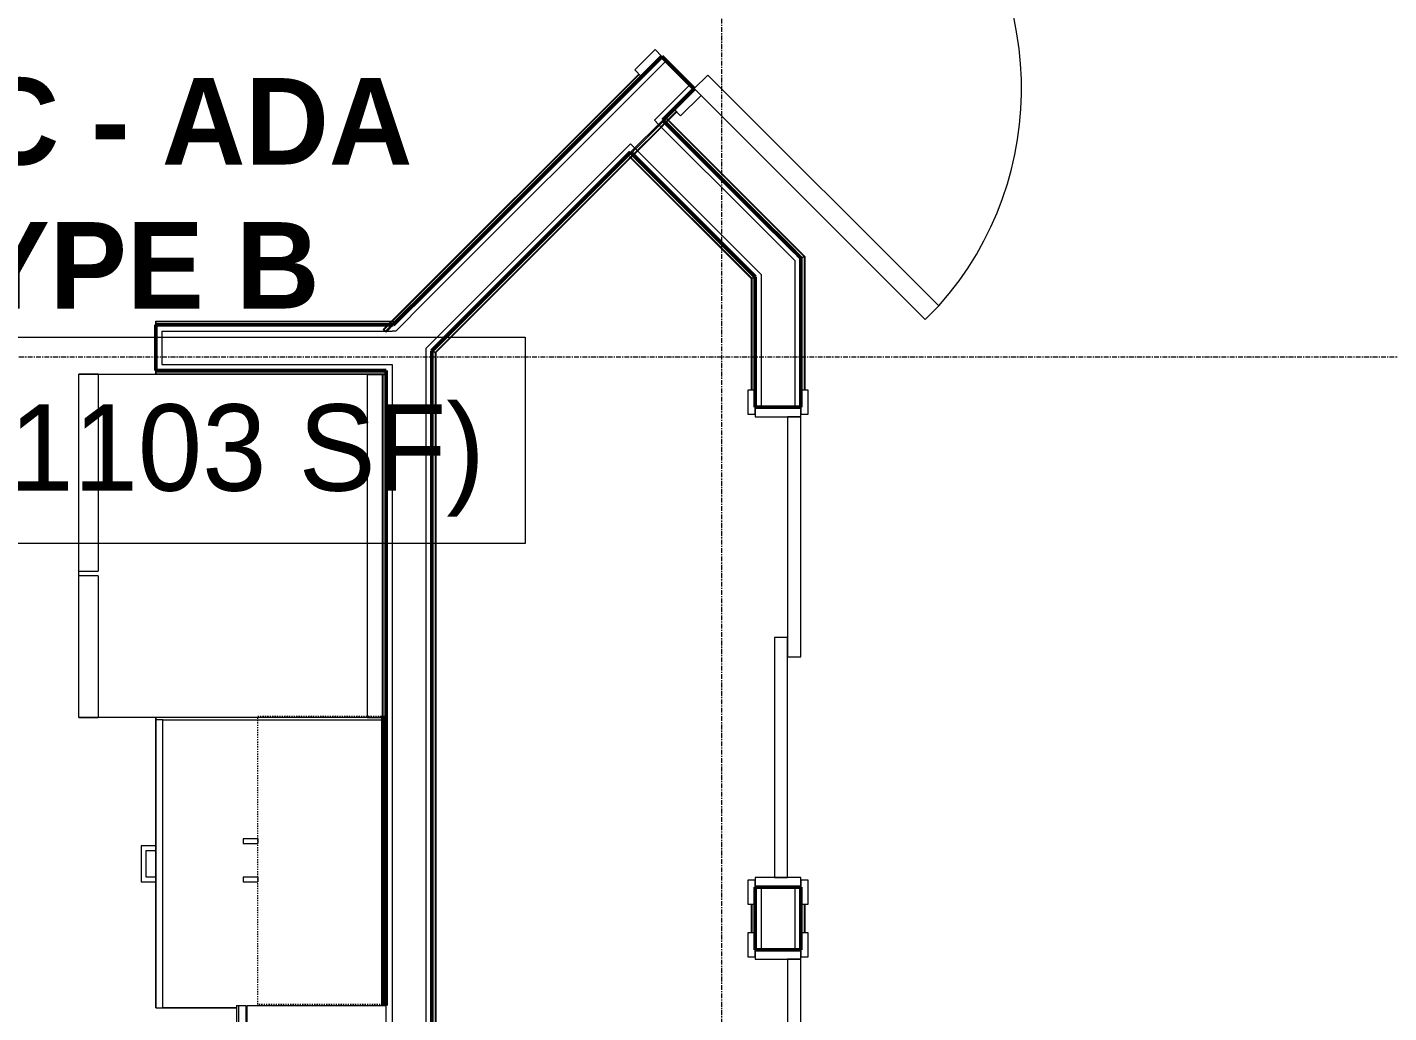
# Model space of a CAD drawing. Header units: inches. Extents: x -4218 to -1830, y 9756 to 12426.
# Drawn here: x -3553.6 to -3411.9, y 10098.9 to 10201.5 of the extents above; entities that cross this region are included whole.
import ezdxf

# ---------------------------------------------------------------- set-up
doc = ezdxf.new("R2010")
doc.units = ezdxf.units.IN
doc.header["$MEASUREMENT"] = 0
doc.linetypes.add('Dash', pattern=[0.25, 0.125, -0.125])
doc.linetypes.add('Grid Line 1_2_', pattern=[0.875, 0.5, -0.125, 0.125, -0.125])
for name, color, linetype, lineweight in [('0-1', 7, 'Continuous', 5), ('0-2', 252, 'Continuous', 9), ('A-AREA-IDEN', 2, 'Continuous', 9), ('A-DOOR-1', 7, 'Continuous', 9), ('A-DOOR-2', 50, 'Continuous', 20), ('A-DOOR-FRAM-1', 50, 'Continuous', 20), ('A-WALL-1', 250, 'Continuous', 50), ('A-WALL-2', 10, 'Continuous', 13), ('A-WALL-3', 253, 'Continuous', 9), ('A-WALL-4', 254, 'Continuous', 9), ('A-WALL-5', 252, 'Continuous', 9), ('A-WALL-6', 7, 'Continuous', 9), ('Q-CASE-1', 253, 'Continuous', 9), ('Q-CASE-2', 252, 'Continuous', 9), ('Q-CASE-3', 7, 'Continuous', 9), ('Q-CASE-5', 254, 'Continuous', 9), ('Q-CASE-6', 7, 'Dash', 9), ('Q-SPCQ-1', 7, 'Continuous', 9), ('S-GRID-1', 1, 'Grid Line 1_2_', 9)]:
    doc.layers.add(name, color=color, linetype=linetype, lineweight=lineweight)
doc.styles.add('Century Gothic', font='ufonts.com_century-gothic.ttf', dxfattribs={"height": 9})
doc.styles.add('Century Gothic_B', font='GOTHICB.TTF', dxfattribs={"height": 9})

# ---------------------------------------------------------------- blocks, each defined once
blk = doc.blocks.new('Basic Wall _ INT - W4BØF - _5_8 GYP - 2X4 WOOD_BATT_ - 5_8 GYP_ - ___-2683473-BACKGROUND - 1ST FLOOR')
at = {"layer": 'A-WALL-3'}
for p, q in [((-3516.6, 10165.42), (-3516.66, 10165.42)), ((-3516.45, 10165.42), (-3516.6, 10165.42)), ((-3516.37, 10129.67), (-3516.37, 10099.67)), ((-3516.6, 10069.79), (-3516.6, 10069.42)), ((-3516.25, 10069.42), (-3516.25, 10069.79)), ((-3516.37, 10069.42), (-3516.37, 10018.09)), ((-3516.54, 10018.09), (-3516.62, 10018.09)), ((-3516.45, 10018.09), (-3516.54, 10018.09)), ((-3516.37, 10018.09), (-3516.45, 10018.09)), ((-3516.37, 10018.09), (-3516.37, 10018.09)), ((-3516.36, 10018.09), (-3516.37, 10018.09)), ((-3516.29, 10018.09), (-3516.36, 10018.09)), ((-3516.25, 10018.09), (-3516.29, 10018.09))]:
    blk.add_line(p, q, dxfattribs=at)
at = {"layer": 'A-WALL-4'}
for p, q in [((-3516.6, 10129.67), (-3516.6, 10099.67)), ((-3516.25, 10099.67), (-3516.25, 10129.67)), ((-3516.6, 10069.42), (-3516.6, 10018.09)), ((-3516.25, 10018.09), (-3516.25, 10069.42)), ((-3516.6, 10018.09), (-3516.45, 10018.09)), ((-3516.45, 10018.09), (-3516.39, 10018.09)), ((-3516.27, 10018.09), (-3516.25, 10018.09))]:
    blk.add_line(p, q, dxfattribs=at)
at = {"layer": 'A-WALL-5'}
for p, q in [((-3516.66, 10165.42), (-3516.61, 10165.42)), ((-3516.6, 10165.37), (-3516.6, 10129.67)), ((-3516.39, 10165.42), (-3516.45, 10165.42)), ((-3516.25, 10165.42), (-3516.27, 10165.42)), ((-3516.25, 10129.67), (-3516.25, 10165.42)), ((-3516.66, 10129.67), (-3516.66, 10099.67)), ((-3516.37, 10069.79), (-3516.37, 10069.42)), ((-3516.66, 10069.42), (-3516.66, 10018.09))]:
    blk.add_line(p, q, dxfattribs=at)
at = {"layer": 'A-WALL-6'}
for p, q in [((-3516.66, 10165.37), (-3516.66, 10129.67)), ((-3516.61, 10165.42), (-3516.37, 10165.42)), ((-3516.37, 10165.42), (-3516.37, 10129.67)), ((-3516.37, 10165.42), (-3516.29, 10165.42)), ((-3516.29, 10165.42), (-3516.25, 10165.42)), ((-3516.66, 10069.79), (-3516.66, 10069.42))]:
    blk.add_line(p, q, dxfattribs=at)
blk = doc.blocks.new('Basic Wall _ INT - W4BØF - _5_8 GYP - 2X4 WOOD_BATT_ - 5_8 GYP_ - ___-2683472-BACKGROUND - 1ST FLOOR')
at = {"layer": 'A-WALL-3'}
for p, q in [((-3511.47, 10167.83), (-3511.5, 10167.84)), ((-3511.3, 10167.75), (-3511.36, 10167.78)), ((-3511.15, 10167.69), (-3511.29, 10167.75)), ((-3511.09, 10167.67), (-3511.15, 10167.69)), ((-3511.5, 10045.89), (-3511.5, 10050.64)), ((-3511.15, 10051.03), (-3511.15, 10050.93)), ((-3511.15, 10050.92), (-3511.15, 10050.84)), ((-3511.15, 10050.83), (-3511.15, 10050.78)), ((-3511.15, 10050.64), (-3511.15, 10045.89)), ((-3511.15, 10045.73), (-3511.15, 10045.69)), ((-3511.15, 10045.67), (-3511.15, 10045.6)), ((-3511.15, 10045.57), (-3511.15, 10045.48))]:
    blk.add_line(p, q, dxfattribs=at)
at = {"layer": 'A-WALL-5'}
for p, q in [((-3511.5, 10050.64), (-3511.5, 10167.84)), ((-3511.15, 10167.69), (-3511.15, 10051.05)), ((-3511.37, 10045.93), (-3511.37, 10050.6)), ((-3511.09, 10051.03), (-3511.09, 10050.93)), ((-3511.09, 10050.91), (-3511.09, 10050.84)), ((-3511.09, 10050.83), (-3511.09, 10050.78)), ((-3511.09, 10050.64), (-3511.09, 10045.89)), ((-3511.5, 10018.09), (-3511.5, 10045.89)), ((-3511.15, 10045.48), (-3511.15, 10018.09)), ((-3511.09, 10045.73), (-3511.09, 10045.69)), ((-3511.09, 10045.67), (-3511.09, 10045.6)), ((-3511.09, 10045.57), (-3511.09, 10045.48)), ((-3511.5, 10018.09), (-3511.47, 10018.09)), ((-3511.36, 10018.09), (-3511.3, 10018.09)), ((-3511.29, 10018.09), (-3511.15, 10018.09)), ((-3511.15, 10018.09), (-3511.09, 10018.09))]:
    blk.add_line(p, q, dxfattribs=at)
at = {"layer": 'A-WALL-6'}
for p, q in [((-3511.37, 10050.64), (-3511.37, 10167.78)), ((-3511.09, 10167.67), (-3511.09, 10051.05)), ((-3511.37, 10018.09), (-3511.37, 10045.89)), ((-3511.09, 10045.48), (-3511.09, 10018.09)), ((-3511.46, 10018.09), (-3511.5, 10018.09)), ((-3511.37, 10018.09), (-3511.46, 10018.09)), ((-3511.09, 10018.09), (-3511.37, 10018.09))]:
    blk.add_line(p, q, dxfattribs=at)
at = {"layer": 'A-WALL-6', "flags": 128}
for points in [[(-3511.46, 10167.82), (-3511.43, 10167.81), (-3511.41, 10167.8), (-3511.4, 10167.79), (-3511.38, 10167.79), (-3511.38, 10167.79), (-3511.37, 10167.78)], [(-3511.37, 10167.78), (-3511.35, 10167.78), (-3511.3, 10167.75), (-3511.2, 10167.71), (-3511.09, 10167.67)]]:
    blk.add_lwpolyline(points, dxfattribs=at)
blk = doc.blocks.new('Basic Wall _ INT - W4BØF - _5_8 GYP - 2X4 WOOD_BATT_ - 5_8 GYP_ - ___-2683481-BACKGROUND - 1ST FLOOR')
at = {"layer": 'A-WALL-3'}
for p, q in [((-3478.2, 10175.4), (-3478.26, 10175.37)), ((-3478.05, 10175.46), (-3478.2, 10175.4)), ((-3477.99, 10175.49), (-3478.05, 10175.46)), ((-3477.85, 10175.55), (-3477.87, 10175.54)), ((-3477.85, 10110.24), (-3477.85, 10111.99)), ((-3477.85, 10105.49), (-3477.85, 10107.24)), ((-3477.85, 10053.74), (-3477.85, 10055.49)), ((-3478.2, 10051.05), (-3478.2, 10050.96)), ((-3478.2, 10050.93), (-3478.2, 10050.86)), ((-3478.2, 10050.84), (-3478.2, 10050.8)), ((-3478.2, 10050.64), (-3478.2, 10045.89)), ((-3477.85, 10045.89), (-3477.85, 10050.64)), ((-3478.2, 10045.74), (-3478.2, 10045.7)), ((-3478.2, 10045.69), (-3478.2, 10045.62)), ((-3478.2, 10045.6), (-3478.2, 10045.5))]:
    blk.add_line(p, q, dxfattribs=at)
at = {"layer": 'A-WALL-5'}
for p, q in [((-3478.2, 10175.4), (-3478.2, 10163.74)), ((-3477.85, 10163.74), (-3477.85, 10175.55)), ((-3478.2, 10110.24), (-3478.2, 10107.24)), ((-3477.85, 10107.24), (-3477.85, 10110.24)), ((-3478.2, 10053.74), (-3478.2, 10051.05)), ((-3477.85, 10050.64), (-3477.85, 10053.74)), ((-3478.26, 10051.05), (-3478.26, 10050.96)), ((-3478.26, 10050.93), (-3478.26, 10050.87)), ((-3478.26, 10050.64), (-3478.26, 10045.89)), ((-3477.97, 10050.64), (-3477.97, 10045.89)), ((-3478.26, 10045.69), (-3478.26, 10045.62)), ((-3478.26, 10045.6), (-3478.26, 10045.51)), ((-3478.2, 10045.48), (-3478.2, 10018.09)), ((-3477.85, 10018.09), (-3477.85, 10045.89)), ((-3478.26, 10018.09), (-3478.2, 10018.09)), ((-3478.2, 10018.09), (-3478.05, 10018.09)), ((-3478.05, 10018.09), (-3477.99, 10018.09)), ((-3477.87, 10018.09), (-3477.85, 10018.09))]:
    blk.add_line(p, q, dxfattribs=at)
at = {"layer": 'A-WALL-6'}
for p, q in [((-3478.26, 10175.37), (-3478.26, 10163.74)), ((-3477.97, 10175.49), (-3477.97, 10163.74)), ((-3478.26, 10110.24), (-3478.26, 10107.24)), ((-3477.97, 10110.24), (-3477.97, 10107.24)), ((-3478.26, 10053.74), (-3478.26, 10051.05)), ((-3477.97, 10053.74), (-3477.97, 10050.64)), ((-3478.26, 10045.48), (-3478.26, 10018.09)), ((-3477.97, 10045.89), (-3477.97, 10018.09)), ((-3477.97, 10018.09), (-3478.26, 10018.09)), ((-3477.89, 10018.09), (-3477.97, 10018.09)), ((-3477.85, 10018.09), (-3477.89, 10018.09))]:
    blk.add_line(p, q, dxfattribs=at)
at = {"layer": 'A-WALL-6', "flags": 128}
for points in [[(-3478.26, 10175.37), (-3478.14, 10175.42), (-3478.05, 10175.46), (-3477.99, 10175.49), (-3477.97, 10175.49)], [(-3477.97, 10175.49), (-3477.97, 10175.49), (-3477.96, 10175.5), (-3477.95, 10175.5), (-3477.93, 10175.51), (-3477.91, 10175.52), (-3477.89, 10175.53)]]:
    blk.add_lwpolyline(points, dxfattribs=at)
blk = doc.blocks.new('Basic Wall _ INT - W4BØF - _5_8 GYP - 2X4 WOOD_BATT_ - 5_8 GYP_ - ___-2683480-BACKGROUND - 1ST FLOOR')
at = {"layer": 'A-WALL-3'}
for p, q in [((-3473.07, 10177.52), (-3473.1, 10177.51)), ((-3472.9, 10177.6), (-3472.96, 10177.57)), ((-3472.75, 10177.66), (-3472.89, 10177.6)), ((-3472.69, 10177.68), (-3472.75, 10177.66)), ((-3473.1, 10110.24), (-3473.1, 10111.99)), ((-3473.1, 10105.49), (-3473.1, 10107.24))]:
    blk.add_line(p, q, dxfattribs=at)
at = {"layer": 'A-WALL-5'}
for p, q in [((-3473.1, 10163.74), (-3473.1, 10177.51)), ((-3472.75, 10177.66), (-3472.75, 10163.74)), ((-3473.1, 10107.24), (-3473.1, 10110.24)), ((-3472.75, 10110.24), (-3472.75, 10107.24)), ((-3473.1, 10018.09), (-3473.1, 10053.74)), ((-3472.75, 10053.74), (-3472.75, 10018.09)), ((-3473.1, 10018.09), (-3473.07, 10018.09)), ((-3472.96, 10018.09), (-3472.9, 10018.09)), ((-3472.89, 10018.09), (-3472.75, 10018.09)), ((-3472.75, 10018.09), (-3472.69, 10018.09))]:
    blk.add_line(p, q, dxfattribs=at)
at = {"layer": 'A-WALL-6'}
for p, q in [((-3472.97, 10163.74), (-3472.97, 10177.56)), ((-3472.69, 10177.68), (-3472.69, 10163.74)), ((-3472.97, 10107.24), (-3472.97, 10110.24)), ((-3472.69, 10110.24), (-3472.69, 10107.24)), ((-3472.97, 10018.09), (-3472.97, 10053.74)), ((-3472.69, 10053.74), (-3472.69, 10018.09)), ((-3473.06, 10018.09), (-3473.1, 10018.09)), ((-3472.97, 10018.09), (-3473.06, 10018.09)), ((-3472.69, 10018.09), (-3472.97, 10018.09))]:
    blk.add_line(p, q, dxfattribs=at)
at = {"layer": 'A-WALL-6', "flags": 128}
for points in [[(-3473.06, 10177.53), (-3473.03, 10177.54), (-3473.01, 10177.55), (-3473, 10177.55), (-3472.98, 10177.56), (-3472.98, 10177.56), (-3472.97, 10177.56)], [(-3472.97, 10177.56), (-3472.95, 10177.57), (-3472.9, 10177.6), (-3472.8, 10177.63), (-3472.69, 10177.68)]]:
    blk.add_lwpolyline(points, dxfattribs=at)
blk = doc.blocks.new('SLIDING - FLUSH - 4-0 x 6-8-3203584-BACKGROUND - 1ST FLOOR')
at = {"layer": 'A-DOOR-1'}
for p, q in [((-24.25, 3), (-26.75, 3)), ((-26.75, 3), (-26.75, 2.25)), ((-24.25, 2.25), (-24.25, 3)), ((24.25, 3), (24.25, 2.25)), ((26.75, 3), (24.25, 3)), ((26.75, 2.25), (26.75, 3)), ((-26.75, 2.25), (-24.25, 2.25)), ((24.25, 2.25), (26.75, 2.25)), ((-24.25, -2.5), (-26.75, -2.5)), ((-26.75, -2.5), (-26.75, -3.25)), ((-24.25, -3.25), (-24.25, -2.5)), ((26.75, -2.5), (24.25, -2.5)), ((24.25, -2.5), (24.25, -3.25)), ((26.75, -3.25), (26.75, -2.5)), ((-26.75, -3.25), (-24.25, -3.25)), ((24.25, -3.25), (26.75, -3.25))]:
    blk.add_line(p, q, dxfattribs=at)
at = {"layer": 'A-DOOR-2'}
for p, q in [((1, 2.25), (-24, 2.25)), ((-24, 2.25), (-24, 0.87)), ((1, 0.87), (1, 2.25)), ((-24, 0.87), (1, 0.87)), ((24, 0.87), (-1, 0.87)), ((-1, 0.87), (-1, -0.5)), ((24, -0.5), (24, 0.87)), ((-1, -0.5), (24, -0.5))]:
    blk.add_line(p, q, dxfattribs=at)
at = {"layer": 'A-DOOR-FRAM-1'}
for p, q in [((-24, 2.25), (-25, 2.25)), ((-25, 2.25), (-25, -2.5)), ((-24, -2.5), (-24, 2.25)), ((25, 2.25), (24, 2.25)), ((24, 2.25), (24, -2.5)), ((25, -2.5), (25, 2.25)), ((-25, -2.5), (-24, -2.5)), ((24, -2.5), (25, -2.5))]:
    blk.add_line(p, q, dxfattribs=at)
blk = doc.blocks.new('Refrigerator_-_Side-by-Side_6047 - 36_ X 30_-1372843-BACKGROUND - 1ST FLOOR')
at = {"layer": 'Q-SPCQ-1'}
for p, q in [((-17.88, 15.58), (17.87, 15.58)), ((-17.88, -14.42), (-17.88, 15.58)), ((-17.88, 15.58), (-3.13, 15.58)), ((-17.88, 15.58), (-17.88, 13.58)), ((-3.13, 13.58), (-3.13, 15.58)), ((-2.63, 15.58), (17.87, 15.58)), ((-2.63, 15.58), (-2.63, 13.58)), ((17.87, 15.58), (17.87, -14.42)), ((17.87, 13.58), (17.87, 15.58)), ((-3.13, 13.58), (-17.88, 13.58)), ((17.87, 13.58), (-2.63, 13.58)), ((17.87, -14.42), (-17.88, -14.42))]:
    blk.add_line(p, q, dxfattribs=at)
blk = doc.blocks.new('Basic Wall _ INT - W4BØF - _5_8 GYP - 2X4 WOOD_BATT_ - 5_8 GYP_ - ___-2683495-BACKGROUND - 1ST FLOOR')
at = {"layer": 'A-WALL-3'}
for p, q in [((-3443.25, 10236.05), (-3443.27, 10236.06)), ((-3443.07, 10235.98), (-3443.13, 10236)), ((-3442.92, 10235.92), (-3443.07, 10235.98)), ((-3442.86, 10235.89), (-3442.92, 10235.92)), ((-3458.03, 10221.31), (-3460.15, 10219.19)), ((-3484.19, 10195.14), (-3486.31, 10193.02)), ((-3487.46, 10191.87), (-3490.82, 10188.52)), ((-3487.64, 10191.2), (-3487.21, 10191.63)), ((-3487.07, 10191.77), (-3487.01, 10191.83)), ((-3487, 10191.83), (-3486.92, 10191.92)), ((-3490.57, 10188.27), (-3487.65, 10191.18)), ((-3490.86, 10187.98), (-3490.78, 10188.06)), ((-3490.78, 10188.06), (-3490.72, 10188.12)), ((-3511.5, 10167.84), (-3511.47, 10167.83)), ((-3511.36, 10167.78), (-3511.3, 10167.75)), ((-3511.29, 10167.75), (-3511.15, 10167.69)), ((-3511.15, 10167.69), (-3511.09, 10167.67))]:
    blk.add_line(p, q, dxfattribs=at)
at = {"layer": 'A-WALL-5'}
for p, q in [((-3443.27, 10236.06), (-3458.03, 10221.31)), ((-3457.78, 10221.06), (-3442.92, 10235.92)), ((-3486.31, 10193.02), (-3487.43, 10191.9)), ((-3486.92, 10191.92), (-3486.06, 10192.78)), ((-3490.27, 10188.89), (-3487.81, 10191.34)), ((-3487.81, 10191.35), (-3487.37, 10191.79)), ((-3487.6, 10191.15), (-3487.17, 10191.58)), ((-3487.02, 10191.73), (-3486.96, 10191.79)), ((-3486.96, 10191.79), (-3486.88, 10191.87)), ((-3490.53, 10188.22), (-3487.61, 10191.14)), ((-3490.82, 10188.52), (-3511.5, 10167.84)), ((-3490.73, 10188.43), (-3490.29, 10188.87)), ((-3511.15, 10167.69), (-3490.86, 10187.98)), ((-3490.82, 10187.93), (-3490.74, 10188.01)), ((-3490.73, 10188.02), (-3490.67, 10188.08))]:
    blk.add_line(p, q, dxfattribs=at)
at = {"layer": 'A-WALL-6'}
for p, q in [((-3457.94, 10221.22), (-3443.15, 10236.01)), ((-3457.73, 10221.02), (-3442.86, 10235.89)), ((-3487.37, 10191.79), (-3486.22, 10192.94)), ((-3486.88, 10191.87), (-3486.02, 10192.73)), ((-3511.37, 10167.78), (-3490.73, 10188.43)), ((-3511.09, 10167.67), (-3490.82, 10187.93))]:
    blk.add_line(p, q, dxfattribs=at)
at = {"layer": 'A-WALL-6', "flags": 128}
for points in [[(-3443.23, 10236.04), (-3443.21, 10236.03), (-3443.19, 10236.03), (-3443.17, 10236.02), (-3443.16, 10236.01), (-3443.15, 10236.01), (-3443.15, 10236.01)], [(-3443.15, 10236.01), (-3443.13, 10236), (-3443.07, 10235.98), (-3442.98, 10235.94), (-3442.86, 10235.89)], [(-3511.37, 10167.78), (-3511.38, 10167.79), (-3511.38, 10167.79), (-3511.4, 10167.79), (-3511.41, 10167.8), (-3511.43, 10167.81), (-3511.46, 10167.82)], [(-3511.09, 10167.67), (-3511.2, 10167.71), (-3511.3, 10167.75), (-3511.35, 10167.78), (-3511.37, 10167.78)]]:
    blk.add_lwpolyline(points, dxfattribs=at)
blk = doc.blocks.new('Basic Wall _ INT - W4BØF - _5_8 GYP - 2X4 WOOD_BATT_ - 5_8 GYP_ - ___-2683494-BACKGROUND - 1ST FLOOR')
at = {"layer": 'A-WALL-3'}
for p, q in [((-3448.37, 10238.17), (-3448.44, 10238.2)), ((-3448.23, 10238.11), (-3448.37, 10238.17)), ((-3448.16, 10238.09), (-3448.23, 10238.11)), ((-3448.02, 10238.03), (-3448.05, 10238.04)), ((-3461.39, 10224.67), (-3463.51, 10222.55)), ((-3487.55, 10198.5), (-3489.67, 10196.38)), ((-3516.54, 10170.1), (-3516.5, 10170.05)), ((-3516.5, 10170.05), (-3516.13, 10170.42)), ((-3515.52, 10170.54), (-3516.14, 10169.91)), ((-3516.12, 10170.43), (-3516.01, 10170.54)), ((-3515.87, 10170.68), (-3515.81, 10170.74)), ((-3515.81, 10170.74), (-3515.72, 10170.83)), ((-3515.72, 10170.83), (-3515.6, 10170.95)), ((-3516.45, 10170.01), (-3516.39, 10169.95)), ((-3516.27, 10169.82), (-3516.25, 10169.8))]:
    blk.add_line(p, q, dxfattribs=at)
at = {"layer": 'A-WALL-5'}
for p, q in [((-3461.63, 10224.91), (-3448.37, 10238.17)), ((-3448.02, 10238.03), (-3461.39, 10224.67)), ((-3515.6, 10170.95), (-3489.92, 10196.63)), ((-3489.67, 10196.38), (-3515.52, 10170.54)), ((-3516.54, 10170.1), (-3516.22, 10170.42)), ((-3516.46, 10170.01), (-3516.54, 10170.1)), ((-3515.8, 10170.43), (-3516.32, 10169.91)), ((-3516.21, 10170.43), (-3516.1, 10170.54)), ((-3515.96, 10170.68), (-3515.9, 10170.74)), ((-3515.9, 10170.74), (-3515.81, 10170.83)), ((-3515.81, 10170.83), (-3515.69, 10170.95)), ((-3515.69, 10170.54), (-3515.8, 10170.43)), ((-3516.39, 10169.95), (-3516.46, 10170.01)), ((-3516.35, 10169.91), (-3516.39, 10169.95)), ((-3516.34, 10169.89), (-3516.35, 10169.91)), ((-3516.28, 10169.83), (-3516.34, 10169.89)), ((-3516.25, 10169.8), (-3516.28, 10169.83)), ((-3516.14, 10169.91), (-3516.25, 10169.8))]:
    blk.add_line(p, q, dxfattribs=at)
at = {"layer": 'A-WALL-6'}
for p, q in [((-3461.68, 10224.96), (-3448.44, 10238.2)), ((-3448.15, 10238.08), (-3461.47, 10224.76)), ((-3515.69, 10170.95), (-3489.96, 10196.67)), ((-3489.76, 10196.47), (-3515.69, 10170.54))]:
    blk.add_line(p, q, dxfattribs=at)
at = {"layer": 'A-WALL-6', "flags": 128}
for points in [[(-3448.44, 10238.2), (-3448.32, 10238.15), (-3448.23, 10238.11), (-3448.17, 10238.09), (-3448.15, 10238.08)], [(-3448.15, 10238.08), (-3448.15, 10238.08), (-3448.14, 10238.08), (-3448.12, 10238.07), (-3448.11, 10238.06), (-3448.09, 10238.06), (-3448.07, 10238.05)]]:
    blk.add_lwpolyline(points, dxfattribs=at)
blk = doc.blocks.new('Basic Wall _ INT - W4BØF - _5_8 GYP - 2X4 WOOD_BATT_ - 5_8 GYP_ - ___-2683497-BACKGROUND - 1ST FLOOR')
at = {"layer": 'A-WALL-3'}
for p, q in [((-3487.42, 10191.92), (-3487.4, 10191.93)), ((-3487.4, 10191.93), (-3487.37, 10191.96)), ((-3487.37, 10191.96), (-3487.17, 10192.17)), ((-3487.37, 10191.96), (-3487.37, 10191.96)), ((-3487.06, 10191.97), (-3487, 10191.91)), ((-3486.99, 10191.91), (-3486.92, 10191.83)), ((-3473.1, 10177.51), (-3473.07, 10177.52)), ((-3472.96, 10177.57), (-3472.9, 10177.6)), ((-3472.89, 10177.6), (-3472.75, 10177.66)), ((-3472.75, 10177.66), (-3472.69, 10177.68))]:
    blk.add_line(p, q, dxfattribs=at)
at = {"layer": 'A-WALL-4'}
for p, q in [((-3487.44, 10191.89), (-3487.46, 10191.87)), ((-3487.26, 10192.08), (-3487.32, 10192.02)), ((-3487.17, 10192.17), (-3487.21, 10192.12))]:
    blk.add_line(p, q, dxfattribs=at)
at = {"layer": 'A-WALL-5'}
for p, q in [((-3487.46, 10191.87), (-3487.43, 10191.9)), ((-3473.1, 10177.51), (-3487.46, 10191.87)), ((-3487.43, 10191.9), (-3487.42, 10191.92)), ((-3487.02, 10192.02), (-3486.96, 10191.96)), ((-3486.95, 10191.95), (-3486.88, 10191.87)), ((-3486.92, 10191.83), (-3472.75, 10177.66))]:
    blk.add_line(p, q, dxfattribs=at)
at = {"layer": 'A-WALL-6'}
for p, q in [((-3472.97, 10177.56), (-3487.37, 10191.96)), ((-3486.88, 10191.87), (-3472.69, 10177.68))]:
    blk.add_line(p, q, dxfattribs=at)
at = {"layer": 'A-WALL-6', "flags": 128}
for points in [[(-3472.97, 10177.56), (-3472.98, 10177.56), (-3472.98, 10177.56), (-3473, 10177.55), (-3473.01, 10177.55), (-3473.03, 10177.54), (-3473.06, 10177.53)], [(-3472.69, 10177.68), (-3472.8, 10177.63), (-3472.9, 10177.6), (-3472.95, 10177.57), (-3472.97, 10177.56)]]:
    blk.add_lwpolyline(points, dxfattribs=at)
blk = doc.blocks.new('Basic Wall _ INT - W4BØF - _5_8 GYP - 2X4 WOOD_BATT_ - 5_8 GYP_ - ___-2683496-BACKGROUND - 1ST FLOOR')
at = {"layer": 'A-WALL-3'}
for p, q in [((-3491.11, 10188.22), (-3491.03, 10188.31)), ((-3491.03, 10188.31), (-3490.91, 10188.43)), ((-3490.91, 10188.43), (-3490.86, 10188.47)), ((-3490.91, 10188.43), (-3490.91, 10188.43)), ((-3490.91, 10188.11), (-3490.86, 10188.06)), ((-3490.84, 10188.04), (-3490.78, 10187.98)), ((-3478.26, 10175.37), (-3478.2, 10175.4)), ((-3478.2, 10175.4), (-3478.05, 10175.46)), ((-3478.05, 10175.46), (-3477.99, 10175.49)), ((-3477.87, 10175.54), (-3477.85, 10175.55))]:
    blk.add_line(p, q, dxfattribs=at)
at = {"layer": 'A-WALL-4'}
for p, q in [((-3490.82, 10188.52), (-3490.84, 10188.5)), ((-3491.07, 10188.27), (-3491.11, 10188.22)), ((-3490.96, 10188.37), (-3491.02, 10188.31))]:
    blk.add_line(p, q, dxfattribs=at)
at = {"layer": 'A-WALL-5'}
for p, q in [((-3490.85, 10188.49), (-3490.82, 10188.52)), ((-3477.85, 10175.55), (-3490.82, 10188.52)), ((-3490.95, 10188.06), (-3490.9, 10188.02)), ((-3490.88, 10187.99), (-3490.82, 10187.93)), ((-3490.86, 10188.47), (-3490.85, 10188.49)), ((-3490.78, 10187.98), (-3478.2, 10175.4))]:
    blk.add_line(p, q, dxfattribs=at)
at = {"layer": 'A-WALL-6'}
for p, q in [((-3490.91, 10188.43), (-3477.97, 10175.49)), ((-3490.82, 10187.93), (-3478.26, 10175.37))]:
    blk.add_line(p, q, dxfattribs=at)
at = {"layer": 'A-WALL-6', "flags": 128}
for points in [[(-3477.97, 10175.49), (-3477.99, 10175.49), (-3478.05, 10175.46), (-3478.14, 10175.42), (-3478.26, 10175.37)], [(-3477.89, 10175.53), (-3477.91, 10175.52), (-3477.93, 10175.51), (-3477.95, 10175.5), (-3477.96, 10175.5), (-3477.97, 10175.49), (-3477.97, 10175.49)]]:
    blk.add_lwpolyline(points, dxfattribs=at)
blk = doc.blocks.new('SWING - SINGLE - FLUSH - 2-10 x 6-8 - PRIVACY-3199407-BACKGROUND - 1ST FLOOR')
at = {"layer": 'A-DOOR-1'}
blk.add_arc((17, 2.37), 34.07, 93.3657, 180, dxfattribs=at)
at = {"layer": 'A-DOOR-2'}
for p, q in [((15, 2.37), (15, 36.38)), ((17, 36.38), (15, 36.38)), ((17, 2.37), (17, 36.38)), ((17, 2.37), (15, 2.37))]:
    blk.add_line(p, q, dxfattribs=at)
at = {"layer": 'A-DOOR-FRAM-1'}
for p, q in [((-17, 3.37), (-20, 3.37)), ((-20, 3.37), (-20, 2.37)), ((-17, 2.37), (-17, 3.37)), ((20, 3.37), (17, 3.37)), ((17, 3.37), (17, 2.37)), ((20, 2.37), (20, 3.37)), ((-20, 2.37), (-17, 2.37)), ((17, 2.37), (20, 2.37)), ((-17, -2.38), (-20, -2.38)), ((-20, -2.38), (-20, -3.38)), ((-17, -3.38), (-17, -2.38)), ((20, -2.38), (17, -2.38)), ((17, -2.38), (17, -3.38)), ((20, -3.38), (20, -2.38)), ((-20, -3.38), (-17, -3.38)), ((17, -3.38), (20, -3.38))]:
    blk.add_line(p, q, dxfattribs=at)
blk = doc.blocks.new('Basic Wall _ INT - W4BØF - _5_8 GYP - 2X4 WOOD_BATT_ - 5_8 GYP_ - ___-2683499-BACKGROUND - 1ST FLOOR')
at = {"layer": 'A-WALL-3'}
for p, q in [((-3515.75, 10170.89), (-3515.58, 10170.89)), ((-3515.58, 10170.89), (-3515.52, 10170.89)), ((-3515.52, 10170.89), (-3515.52, 10170.95)), ((-3515.52, 10170.83), (-3515.52, 10170.89)), ((-3515.52, 10170.74), (-3515.52, 10170.82)), ((-3515.52, 10170.54), (-3515.52, 10170.56))]:
    blk.add_line(p, q, dxfattribs=at)
at = {"layer": 'A-WALL-5'}
for p, q in [((-3540.25, 10170.95), (-3540.25, 10170.89)), ((-3540.25, 10170.89), (-3540.25, 10170.74)), ((-3540.25, 10170.89), (-3515.75, 10170.89)), ((-3540.25, 10170.74), (-3540.25, 10170.68)), ((-3540.25, 10170.56), (-3540.25, 10170.54)), ((-3515.52, 10170.54), (-3540.25, 10170.54)), ((-3515.68, 10170.95), (-3515.52, 10170.95)), ((-3515.52, 10170.95), (-3515.52, 10170.83)), ((-3515.52, 10170.82), (-3515.52, 10170.74)), ((-3515.52, 10170.68), (-3515.52, 10170.66)), ((-3515.52, 10170.66), (-3515.52, 10170.62)), ((-3515.52, 10170.62), (-3515.52, 10170.6))]:
    blk.add_line(p, q, dxfattribs=at)
at = {"layer": 'A-WALL-6'}
for p, q in [((-3540.25, 10170.66), (-3540.25, 10170.95)), ((-3540.25, 10170.95), (-3515.69, 10170.95)), ((-3515.52, 10170.66), (-3540.25, 10170.66)), ((-3540.25, 10170.58), (-3540.25, 10170.66)), ((-3540.25, 10170.54), (-3540.25, 10170.58)), ((-3515.52, 10170.6), (-3515.52, 10170.58)), ((-3515.52, 10170.58), (-3515.52, 10170.54))]:
    blk.add_line(p, q, dxfattribs=at)
blk = doc.blocks.new('Basic Wall _ INT - W4BØF - _5_8 GYP - 2X4 WOOD_BATT_ - 5_8 GYP_ - ___-2683498-BACKGROUND - 1ST FLOOR')
at = {"layer": 'A-WALL-3'}
for p, q in [((-3516.25, 10165.76), (-3516.25, 10165.79)), ((-3516.25, 10165.58), (-3516.25, 10165.65)), ((-3516.25, 10165.44), (-3516.25, 10165.58)), ((-3516.25, 10165.42), (-3516.25, 10165.37))]:
    blk.add_line(p, q, dxfattribs=at)
at = {"layer": 'A-WALL-4'}
blk.add_line((-3516.25, 10165.37), (-3516.25, 10165.42), dxfattribs=at)
at = {"layer": 'A-WALL-5'}
for p, q in [((-3540.25, 10165.79), (-3540.25, 10165.76)), ((-3516.25, 10165.79), (-3540.25, 10165.79)), ((-3540.25, 10165.65), (-3540.25, 10165.58)), ((-3540.25, 10165.58), (-3540.25, 10165.44)), ((-3540.25, 10165.44), (-3516.25, 10165.44)), ((-3516.66, 10165.37), (-3516.54, 10165.37)), ((-3516.54, 10165.37), (-3516.45, 10165.37)), ((-3516.45, 10165.37), (-3516.39, 10165.37)), ((-3516.25, 10165.79), (-3516.25, 10165.74)), ((-3516.25, 10165.74), (-3516.25, 10165.72)), ((-3516.25, 10165.72), (-3516.25, 10165.67)), ((-3516.25, 10165.67), (-3516.25, 10165.66)), ((-3516.25, 10165.66), (-3516.25, 10165.66)), ((-3516.25, 10165.66), (-3516.25, 10165.42))]:
    blk.add_line(p, q, dxfattribs=at)
at = {"layer": 'A-WALL-6'}
for p, q in [((-3540.25, 10165.74), (-3540.25, 10165.79)), ((-3540.25, 10165.66), (-3540.25, 10165.74)), ((-3540.25, 10165.66), (-3516.25, 10165.66)), ((-3540.25, 10165.42), (-3540.25, 10165.66)), ((-3518.25, 10165.37), (-3516.66, 10165.37))]:
    blk.add_line(p, q, dxfattribs=at)
blk = doc.blocks.new('Base Cabinet 3 Drawer 230 - Base Cabinet 3 Drawer 230 30_-2571672-BACKGROUND - 1ST FLOOR')
at = {"layer": 'Q-CASE-1'}
for p, q in [((-14.26, -0.38), (-14.26, 0)), ((-1.14, -24), (-0.64, -24)), ((2.61, -24), (2.11, -24))]:
    blk.add_line(p, q, dxfattribs=at)
at = {"layer": 'Q-CASE-2'}
for p, q in [((-14.26, -23.25), (-14.26, -0.38)), ((15.74, -14.49), (15.74, -14.61)), ((15.74, -15.6), (15.74, -23.25)), ((-14.26, -23.25), (-14.26, -24)), ((15.74, -23.25), (-14.26, -23.25)), ((-14.26, -24), (15.74, -24)), ((-1.14, -24), (-0.64, -24)), ((2.61, -24), (2.11, -24)), ((15.74, -24), (15.74, -23.25))]:
    blk.add_line(p, q, dxfattribs=at)
at = {"layer": 'Q-CASE-3'}
for p, q in [((-1.14, -24), (-1.14, -25.5)), ((-0.64, -25), (-0.64, -24)), ((2.11, -24), (2.11, -25)), ((2.61, -25.5), (2.61, -24)), ((-1.14, -25.5), (2.61, -25.5)), ((2.11, -25), (-0.64, -25))]:
    blk.add_line(p, q, dxfattribs=at)
at = {"layer": 'Q-CASE-5'}
for p, q in [((-14.26, 0), (15.49, 0)), ((-1.14, -24), (-0.64, -24)), ((2.61, -24), (2.11, -24))]:
    blk.add_line(p, q, dxfattribs=at)
blk = doc.blocks.new('300 Series Wall Hung Cabinet_302 - 30_ X 36_-2573882-BACKGROUND - 1ST FLOOR')
at = {"layer": 'Q-CASE-3'}
for p, q in [((-1.76, 14.69), (-2.25, 14.69)), ((-2.25, 14.69), (-2.25, 13.19)), ((-1.76, 13.19), (-1.76, 14.69)), ((2.24, 14.69), (1.75, 14.69)), ((1.75, 14.69), (1.75, 13.19)), ((2.24, 13.19), (2.24, 14.69)), ((-1.76, 13.19), (-2.25, 13.19)), ((2.24, 13.19), (1.75, 13.19))]:
    blk.add_line(p, q, dxfattribs=at)
at = {"layer": 'Q-CASE-6'}
for p, q in [((-15, 0.19), (-15, 13.19)), ((-15, 13.19), (15, 13.19)), ((15, 13.19), (15, 0.19)), ((15, 0.19), (-15, 0.19))]:
    blk.add_line(p, q, dxfattribs=at)
blk = doc.blocks.new('30quot_MicrowaveVent_11166 - 70cm miele oven-2322118-BACKGROUND - 1ST FLOOR')
at = {"layer": 'Q-CASE-3'}
for p, q in [((-14.2, -14.49), (-14.2, 0)), ((15.68, 0), (-14.2, 0)), ((15.68, 0), (15.68, -14.49)), ((15.68, -14.49), (-14.2, -14.49)), ((-14.2, -14.61), (15.68, -14.61)), ((-14.2, -15.39), (-14.2, -14.61)), ((-14.2, -15.6), (-14.2, -15.39)), ((-14.2, -15.39), (15.68, -15.39)), ((15.68, -14.61), (15.68, -15.39)), ((15.68, -15.39), (15.68, -15.6)), ((-14.2, -15.6), (15.68, -15.6)), ((7.69, -16.55), (7.69, -15.63)), ((7.69, -16.6), (8.88, -16.6)), ((8.88, -15.63), (8.88, -16.55))]:
    blk.add_line(p, q, dxfattribs=at)
blk = doc.blocks.new('CTR - 1st Phase - Unit Layouts_rvt-1-BACKGROUND - 1ST FLOOR')
at = {"layer": 'A-WALL-1'}
for p, q in [((-3487.55, 10198.5), (-3511.5, 10174.55)), ((-3484.19, 10195.14), (-3487.55, 10198.5)), ((-3487.46, 10191.87), (-3484.19, 10195.14)), ((-3477.85, 10182.26), (-3487.46, 10191.87)), ((-3511.5, 10167.84), (-3490.82, 10188.52)), ((-3490.82, 10188.52), (-3477.85, 10175.55)), ((-3473.72, 10178.14), (-3477.85, 10182.26)), ((-3473.1, 10177.51), (-3473.72, 10178.14)), ((-3473.1, 10161.99), (-3473.1, 10177.51)), ((-3511.5, 10174.55), (-3515.52, 10170.54)), ((-3477.85, 10175.55), (-3477.85, 10161.99)), ((-3515.52, 10170.54), (-3540.25, 10170.54)), ((-3540.25, 10170.54), (-3540.25, 10169.91)), ((-3540.25, 10169.91), (-3540.25, 10166.41)), ((-3511.5, 10050.64), (-3511.5, 10167.84)), ((-3540.25, 10166.41), (-3540.25, 10165.79)), ((-3540.25, 10165.79), (-3516.25, 10165.79)), ((-3516.25, 10165.79), (-3516.25, 10099.67)), ((-3477.85, 10161.99), (-3473.1, 10161.99)), ((-3516.62, 10129.67), (-3516.62, 10099.67)), ((-3516.25, 10129.67), (-3516.62, 10129.67)), ((-3516.25, 10099.67), (-3516.25, 10129.67)), ((-3473.1, 10111.99), (-3477.85, 10111.99)), ((-3477.85, 10111.99), (-3477.85, 10105.49)), ((-3473.1, 10105.49), (-3473.1, 10111.99)), ((-3477.85, 10105.49), (-3473.1, 10105.49))]:
    blk.add_line(p, q, dxfattribs=at)
at = {"layer": 'A-WALL-2'}
for p, q in [((-3511.5, 10173.67), (-3487.11, 10198.06)), ((-3488.34, 10191.87), (-3484.63, 10195.59)), ((-3487.9, 10191.43), (-3488.34, 10191.87)), ((-3487.9, 10191.43), (-3477.85, 10181.38)), ((-3511.5, 10168.72), (-3490.82, 10189.4)), ((-3490.38, 10188.96), (-3490.82, 10189.4)), ((-3490.38, 10188.96), (-3477.85, 10176.43)), ((-3477.85, 10181.38), (-3477.22, 10180.75)), ((-3477.22, 10180.75), (-3473.72, 10177.25)), ((-3473.72, 10177.25), (-3473.72, 10161.99)), ((-3477.85, 10176.43), (-3477.22, 10175.8)), ((-3477.22, 10175.8), (-3477.22, 10161.99)), ((-3515.26, 10169.91), (-3512.12, 10173.05)), ((-3512.12, 10173.05), (-3511.5, 10173.67)), ((-3539.62, 10169.91), (-3516.14, 10169.91)), ((-3539.62, 10169.91), (-3539.62, 10166.41)), ((-3516.14, 10169.91), (-3515.62, 10169.91)), ((-3515.26, 10169.91), (-3515.62, 10169.91)), ((-3512.12, 10168.1), (-3511.5, 10168.72)), ((-3512.12, 10168.1), (-3512.12, 10050.01)), ((-3539.62, 10166.41), (-3516.25, 10166.41)), ((-3516.25, 10166.41), (-3515.62, 10166.41)), ((-3515.62, 10166.41), (-3515.62, 10018.71)), ((-3477.22, 10111.99), (-3477.22, 10105.49)), ((-3473.72, 10111.99), (-3473.72, 10105.49))]:
    blk.add_line(p, q, dxfattribs=at)
at = {"layer": 'A-WALL-3'}
for p, q in [((-3489.67, 10196.38), (-3511.5, 10174.55)), ((-3487.17, 10192.17), (-3486.31, 10193.02)), ((-3477.85, 10182.26), (-3487.17, 10191.58)), ((-3511.5, 10167.84), (-3491.11, 10188.22)), ((-3490.53, 10188.22), (-3477.85, 10175.55)), ((-3477.85, 10182.26), (-3473.1, 10177.51)), ((-3473.1, 10163.74), (-3473.1, 10177.51)), ((-3515.52, 10170.54), (-3511.5, 10174.55)), ((-3477.85, 10175.55), (-3477.85, 10163.74)), ((-3516.1, 10170.54), (-3540.25, 10170.54)), ((-3516.5, 10170.05), (-3516.54, 10170.1)), ((-3516.13, 10170.42), (-3516.5, 10170.05)), ((-3516.14, 10169.91), (-3515.52, 10170.54)), ((-3516.01, 10170.54), (-3516.12, 10170.43)), ((-3515.9, 10170.54), (-3515.96, 10170.54)), ((-3515.76, 10170.54), (-3515.85, 10170.54)), ((-3515.71, 10170.54), (-3515.76, 10170.54)), ((-3515.6, 10170.54), (-3515.63, 10170.54)), ((-3516.39, 10169.95), (-3516.45, 10170.01)), ((-3516.25, 10169.8), (-3516.27, 10169.82)), ((-3516.14, 10169.91), (-3516.25, 10169.8)), ((-3511.5, 10051.05), (-3511.5, 10167.84)), ((-3540.25, 10165.79), (-3516.25, 10165.79)), ((-3516.25, 10165.64), (-3516.25, 10165.42)), ((-3516.25, 10165.37), (-3516.25, 10129.67)), ((-3473.1, 10161.99), (-3477.85, 10161.99)), ((-3516.62, 10129.67), (-3516.62, 10099.67)), ((-3516.62, 10129.67), (-3516.25, 10129.67)), ((-3516.62, 10129.67), (-3516.25, 10129.67)), ((-3516.25, 10099.67), (-3516.25, 10129.67)), ((-3477.85, 10111.99), (-3473.1, 10111.99)), ((-3477.85, 10110.24), (-3477.85, 10107.24)), ((-3473.1, 10107.24), (-3473.1, 10110.24)), ((-3473.1, 10105.49), (-3477.85, 10105.49))]:
    blk.add_line(p, q, dxfattribs=at)
at = {"layer": 'A-WALL-3', "flags": 128}
for points in [[(-3515.67, 10170.54), (-3515.68, 10170.54), (-3515.69, 10170.54), (-3515.69, 10170.54)], [(-3515.63, 10170.54), (-3515.65, 10170.54), (-3515.67, 10170.54)]]:
    blk.add_lwpolyline(points, dxfattribs=at)
at = {"layer": 'A-WALL-4'}
for p, q in [((-3487.55, 10198.5), (-3489.67, 10196.38)), ((-3486.31, 10193.02), (-3484.19, 10195.14)), ((-3487.32, 10192.02), (-3487.17, 10192.17)), ((-3487.25, 10191.67), (-3487.31, 10191.72)), ((-3487.17, 10191.58), (-3487.24, 10191.66)), ((-3491.11, 10188.22), (-3490.96, 10188.37)), ((-3490.66, 10188.36), (-3490.61, 10188.31)), ((-3490.59, 10188.29), (-3490.53, 10188.22)), ((-3515.52, 10170.54), (-3516.14, 10169.91)), ((-3515.96, 10170.54), (-3516.1, 10170.54)), ((-3516.1, 10170.54), (-3516.01, 10170.54)), ((-3516.01, 10170.54), (-3516.1, 10170.54)), ((-3515.93, 10170.54), (-3516.01, 10170.54)), ((-3516.01, 10170.54), (-3515.93, 10170.54)), ((-3515.84, 10170.54), (-3515.93, 10170.54)), ((-3515.93, 10170.54), (-3515.84, 10170.54)), ((-3515.85, 10170.54), (-3515.9, 10170.54)), ((-3515.72, 10170.54), (-3515.8, 10170.54)), ((-3515.8, 10170.54), (-3515.72, 10170.54)), ((-3515.69, 10170.54), (-3515.71, 10170.54)), ((-3515.54, 10170.54), (-3515.52, 10170.54)), ((-3516.25, 10165.42), (-3516.25, 10165.37)), ((-3516.25, 10129.67), (-3516.25, 10099.67)), ((-3516.25, 10099.67), (-3516.25, 10129.67)), ((-3516.25, 10099.67), (-3516.25, 10129.67)), ((-3477.85, 10111.99), (-3477.85, 10110.24)), ((-3473.1, 10110.24), (-3473.1, 10111.99)), ((-3477.85, 10107.24), (-3477.85, 10105.49)), ((-3473.1, 10105.49), (-3473.1, 10107.24))]:
    blk.add_line(p, q, dxfattribs=at)
at = {"layer": 'A-WALL-5'}
for p, q in [((-3487.55, 10198.5), (-3484.19, 10195.14)), ((-3540.25, 10165.79), (-3540.25, 10170.54)), ((-3516.22, 10170.42), (-3516.54, 10170.1)), ((-3516.54, 10170.1), (-3516.39, 10169.95)), ((-3516.1, 10170.54), (-3516.21, 10170.43)), ((-3515.58, 10170.54), (-3515.6, 10170.54)), ((-3515.52, 10170.54), (-3515.58, 10170.54)), ((-3516.39, 10169.95), (-3516.34, 10169.89)), ((-3516.34, 10169.89), (-3516.29, 10169.85)), ((-3516.29, 10169.85), (-3516.28, 10169.83)), ((-3516.28, 10169.83), (-3516.25, 10169.8)), ((-3516.25, 10169.8), (-3516.14, 10169.91)), ((-3540.25, 10099.42), (-3540.25, 10129.67)), ((-3518.25, 10129.67), (-3516.62, 10129.67)), ((-3516.25, 10129.67), (-3516.62, 10129.67)), ((-3540.25, 10099.42), (-3531.85, 10099.42)), ((-3530.86, 10099.42), (-3530.74, 10099.42))]:
    blk.add_line(p, q, dxfattribs=at)
at = {"layer": 'A-WALL-6'}
for p, q in [((-3540.25, 10129.67), (-3540.25, 10099.42)), ((-3516.62, 10129.67), (-3518.25, 10129.67)), ((-3540.25, 10099.42), (-3531.85, 10099.42)), ((-3530.86, 10099.42), (-3530.74, 10099.42))]:
    blk.add_line(p, q, dxfattribs=at)
at = {"layer": '0-2'}
for name in ['Basic Wall _ INT - W4BØF - _5_8 GYP - 2X4 WOOD_BATT_ - 5_8 GYP_ - ___-2683494-BACKGROUND - 1ST FLOOR', 'Basic Wall _ INT - W4BØF - _5_8 GYP - 2X4 WOOD_BATT_ - 5_8 GYP_ - ___-2683495-BACKGROUND - 1ST FLOOR', 'Basic Wall _ INT - W4BØF - _5_8 GYP - 2X4 WOOD_BATT_ - 5_8 GYP_ - ___-2683497-BACKGROUND - 1ST FLOOR', 'Basic Wall _ INT - W4BØF - _5_8 GYP - 2X4 WOOD_BATT_ - 5_8 GYP_ - ___-2683496-BACKGROUND - 1ST FLOOR', 'Basic Wall _ INT - W4BØF - _5_8 GYP - 2X4 WOOD_BATT_ - 5_8 GYP_ - ___-2683480-BACKGROUND - 1ST FLOOR', 'Basic Wall _ INT - W4BØF - _5_8 GYP - 2X4 WOOD_BATT_ - 5_8 GYP_ - ___-2683481-BACKGROUND - 1ST FLOOR', 'Basic Wall _ INT - W4BØF - _5_8 GYP - 2X4 WOOD_BATT_ - 5_8 GYP_ - ___-2683499-BACKGROUND - 1ST FLOOR', 'Basic Wall _ INT - W4BØF - _5_8 GYP - 2X4 WOOD_BATT_ - 5_8 GYP_ - ___-2683472-BACKGROUND - 1ST FLOOR', 'Basic Wall _ INT - W4BØF - _5_8 GYP - 2X4 WOOD_BATT_ - 5_8 GYP_ - ___-2683498-BACKGROUND - 1ST FLOOR', 'Basic Wall _ INT - W4BØF - _5_8 GYP - 2X4 WOOD_BATT_ - 5_8 GYP_ - ___-2683473-BACKGROUND - 1ST FLOOR']:
    blk.add_blockref(name, (0, 0), dxfattribs=at)
for name, p, rotation in [('SWING - SINGLE - FLUSH - 2-10 x 6-8 - PRIVACY-3199407-BACKGROUND - 1ST FLOOR', (-3473.85, 10208.85), 225.0000000000032), ('Refrigerator_-_Side-by-Side_6047 - 36_ X 30_-1372843-BACKGROUND - 1ST FLOOR', (-3532.67, 10147.54), 90.00000000000713), ('SLIDING - FLUSH - 4-0 x 6-8-3203584-BACKGROUND - 1ST FLOOR', (-3475.35, 10136.99), 270.0000000000038), ('Base Cabinet 3 Drawer 230 - Base Cabinet 3 Drawer 230 30_-2571672-BACKGROUND - 1ST FLOOR', (-3516.25, 10115.16), 269.9999999999994), ('300 Series Wall Hung Cabinet_302 - 30_ X 36_-2573882-BACKGROUND - 1ST FLOOR', (-3516.44, 10114.79), 90), ('SLIDING - FLUSH - 4-0 x 6-8-3203584-BACKGROUND - 1ST FLOOR', (-3475.35, 10080.49), 270.0000000000038), ('30quot_MicrowaveVent_11166 - 70cm miele oven-2322118-BACKGROUND - 1ST FLOOR', (-3516.25, 10085.47), 269.9999999999997)]:
    blk.add_blockref(name, p, dxfattribs=dict(at, rotation=rotation))

msp = doc.modelspace()

# ---------------------------------------------------------------- linework, layer by layer
at = {"layer": 'A-AREA-IDEN', "flags": 128}
msp.add_lwpolyline([(-3593.28, 10169.28), (-3501.79, 10169.28), (-3501.79, 10147.78), (-3593.28, 10147.78)], close=True, dxfattribs=at)
at = {"layer": 'S-GRID-1'}
for p, q in [((-3481.32, 9836.18), (-3481.32, 12376.81)), ((-1830.2, 10167.19), (-4168.71, 10167.19))]:
    msp.add_line(p, q, dxfattribs=at)

# ---------------------------------------------------------------- block references
at = {"layer": '0-1'}
msp.add_blockref('CTR - 1st Phase - Unit Layouts_rvt-1-BACKGROUND - 1ST FLOOR', (0, 0), dxfattribs=at)

# ---------------------------------------------------------------- texts
at = {"layer": 'A-AREA-IDEN', "char_height": 9, "attachment_point": 1}
for s, insert, width, style in [('2BD C - ADA', (-3586.41, 10196.25), 93.93, 'Century Gothic_B'), ('TYPE B', (-3566.66, 10181.25), 46.359, 'Century Gothic_B'), ('127 - (1103 SF)', (-3590.28, 10162.28), 103.323, 'Century Gothic')]:
    msp.add_mtext(s, dxfattribs=dict(at, insert=insert, width=width, style=style))

doc.saveas('drawing.dxf')
